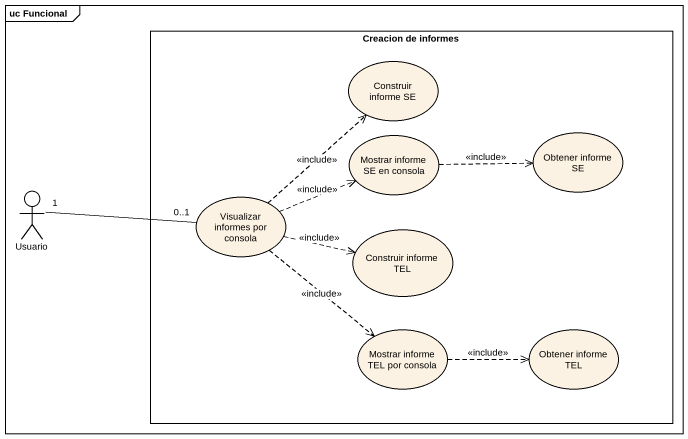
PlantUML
@startuml
mainframe uc Funcional
rectangle "Creacion de informes" as Creacion_de_informes {
  usecase "Construir informe SE" as Construir_informe_SE
  usecase "Mostrar informe SE en consola" as Mostrar_informe_SE_en
  usecase "Obtener informe SE" as Obtener_informe_SE
  usecase "Visualizar informes por consola" as Visualizar_informes_por
  usecase "Construir informe TEL" as Construir_informe_TEL
  usecase "Mostrar informe TEL por consola" as Mostrar_informe_TEL_por
  usecase "Obtener informe TEL" as Obtener_informe_TEL
}
actor Usuario
Mostrar_informe_SE_en .right.> Obtener_informe_SE : <<include>>
Usuario "1" -right- "0..1" Visualizar_informes_por
Visualizar_informes_por .up.> Construir_informe_SE : <<include>>
Visualizar_informes_por .right.> Mostrar_informe_SE_en : <<include>>
Visualizar_informes_por .right.> Construir_informe_TEL : <<include>>
Visualizar_informes_por ..> Mostrar_informe_TEL_por : <<include>>
Mostrar_informe_TEL_por .right.> Obtener_informe_TEL : <<include>>
@enduml
